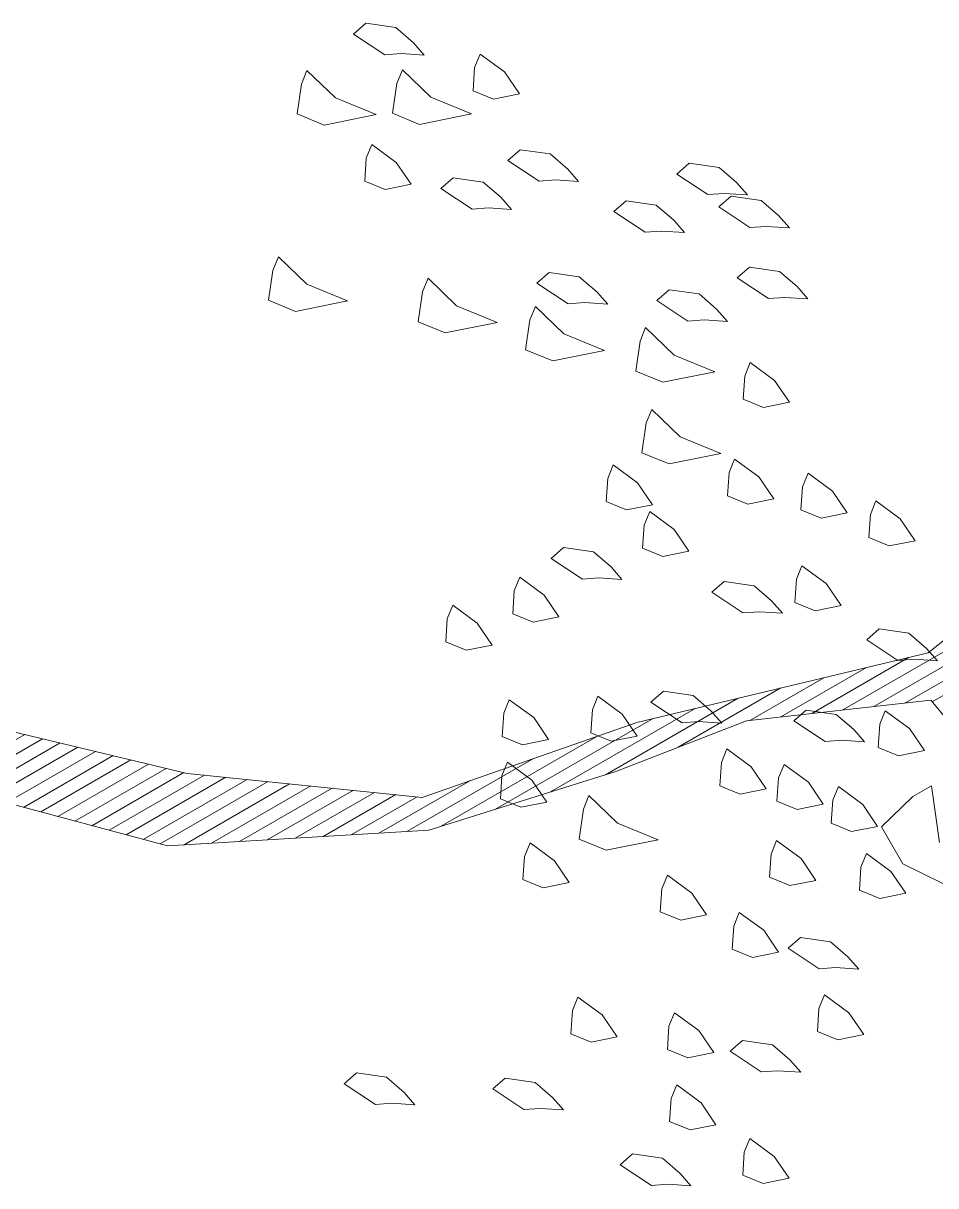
# Model space of a CAD drawing. Header units: metres. Extents: x 12093 to 20303, y 514 to 1412.
# Drawn here: x 19784.551 to 19785.595, y 682.645 to 683.977 of the extents above; entities that cross this region are included whole.
import ezdxf

# ---------------------------------------------------------------- set-up
doc = ezdxf.new("R2010")
doc.units = ezdxf.units.M
doc.layers.add('ARBOLES', color=52, linetype='Continuous', lineweight=13)
doc.layers.add('grass', color=64, linetype='Continuous', lineweight=13)

# ---------------------------------------------------------------- blocks, each defined once
blk = doc.blocks.new('ghgfghgh')
at = {"layer": 'ARBOLES', "lineweight": 20}
for p, q in [((20002.38659, 664.02467), (20002.50805, 664.12139)), ((20002.32505, 663.98329), (20002.48316, 664.07457)), ((20002.34744, 663.98579), (20002.45379, 664.04719)), ((20002.17636, 663.97421), (20002.38659, 664.02467)), ((20002.30267, 663.98079), (20002.37301, 664.02141)), ((20002.36982, 663.98829), (20002.42474, 664.02)), ((20002.2579, 663.97579), (20002.31121, 664.00657)), ((20002.28028, 663.97829), (20002.34211, 664.01399)), ((20002.38957, 663.98927), (20002.42926, 664.01218)), ((20002.20625, 663.9564), (20002.28031, 663.99916)), ((20002.15384, 663.93657), (20002.24941, 663.99174)), ((20002.38865, 663.99039), (20002.25539, 663.97551)), ((20002.41833, 663.95434), (20002.38865, 663.99039)), ((20001.65636, 663.98428), (20001.85179, 663.93753)), ((20002.11414, 663.92407), (20002.2185, 663.98433)), ((20002.02137, 663.92019), (20002.17636, 663.97421)), ((20002.07445, 663.91158), (20002.1876, 663.97691)), ((20002.25539, 663.97551), (20002.16128, 663.93891)), ((20001.67209, 663.92948), (20001.7346, 663.96557)), ((20001.68443, 663.92617), (20001.74736, 663.96251)), ((20001.69676, 663.92287), (20001.76013, 663.95946)), ((20001.70909, 663.91957), (20001.7729, 663.9564)), ((20002.03475, 663.89909), (20002.14738, 663.96411)), ((20001.72143, 663.91626), (20001.78566, 663.95335)), ((20001.73376, 663.91296), (20001.79843, 663.9503)), ((20002.01041, 663.89546), (20002.10181, 663.94823)), ((20001.74609, 663.90965), (20001.8112, 663.94724)), ((20001.75842, 663.90635), (20001.82397, 663.94419)), ((20001.77076, 663.90304), (20001.83673, 663.94113)), ((20001.83774, 663.88509), (20001.65944, 663.93287)), ((20001.78309, 663.89974), (20001.8495, 663.93808)), ((20001.79542, 663.89643), (20001.86438, 663.93625)), ((20001.80775, 663.89313), (20001.87972, 663.93468)), ((20001.82009, 663.88982), (20001.89506, 663.93311)), ((20001.83242, 663.88652), (20001.9104, 663.93154)), ((20001.85179, 663.93753), (20002.02137, 663.92019)), ((20001.99026, 663.89425), (20002.05625, 663.93235)), ((20002.16128, 663.93891), (20002.02624, 663.89641)), ((20001.8492, 663.88578), (20001.92574, 663.92997)), ((20001.86935, 663.88699), (20001.94108, 663.9284)), ((20001.8895, 663.8882), (20001.95642, 663.92684)), ((20001.90965, 663.88941), (20001.97176, 663.92527)), ((20001.9298, 663.89062), (20001.9871, 663.9237)), ((20001.94995, 663.89183), (20002.00244, 663.92213)), ((20001.97011, 663.89304), (20002.01778, 663.92056)), ((20002.02624, 663.89641), (20001.83774, 663.88509))]:
    blk.add_line(p, q, dxfattribs=at)
at = {"layer": 'grass'}
for p, q in [((20001.97193, 664.4714), (20001.98083, 664.4792)), ((20001.98083, 664.4792), (20002.00244, 664.47609)), ((20001.99443, 664.45649), (20001.97193, 664.4714)), ((20002.00244, 664.47609), (20002.01514, 664.46518)), ((20002.01514, 664.46518), (20002.02294, 664.45627)), ((20002.00623, 664.45738), (20001.99443, 664.45649)), ((20002.02294, 664.45627), (20002.00623, 664.45738)), ((20002.06326, 664.45695), (20002.05925, 664.44715)), ((20002.08086, 664.44403), (20002.06326, 664.45695)), ((20001.9383, 664.44511), (20001.93429, 664.43531)), ((20001.9588, 664.42529), (20001.9383, 664.44511)), ((20002.00713, 664.44557), (20002.00312, 664.43577)), ((20002.02763, 664.42575), (20002.00713, 664.44557)), ((20002.05925, 664.44715), (20002.05814, 664.43044)), ((20002.09156, 664.42822), (20002.08086, 664.44403)), ((20001.93429, 664.43531), (20001.93118, 664.4137)), ((20002.00312, 664.43577), (20002.00001, 664.41416)), ((20002.05814, 664.43044), (20002.07285, 664.42443)), ((20002.07285, 664.42443), (20002.09156, 664.42822)), ((20001.9882, 664.41327), (20001.9588, 664.42529)), ((20002.05703, 664.41373), (20002.02763, 664.42575)), ((20001.93118, 664.4137), (20001.95078, 664.40569)), ((20001.95078, 664.40569), (20001.9882, 664.41327)), ((20002.00001, 664.41416), (20002.01961, 664.40615)), ((20002.01961, 664.40615), (20002.05703, 664.41373)), ((20001.98509, 664.39166), (20001.98108, 664.38186)), ((20002.00269, 664.37875), (20001.98509, 664.39166)), ((20002.08333, 664.3801), (20002.09224, 664.3879)), ((20002.09224, 664.3879), (20002.11385, 664.38479)), ((20002.11385, 664.38479), (20002.12655, 664.37388)), ((20001.98108, 664.38186), (20001.97997, 664.36515)), ((20002.01339, 664.36293), (20002.00269, 664.37875)), ((20002.10583, 664.36519), (20002.08333, 664.3801)), ((20002.20518, 664.37034), (20002.21409, 664.37813)), ((20002.21409, 664.37813), (20002.2357, 664.37502)), ((20002.035, 664.35982), (20002.0439, 664.36762)), ((20002.0439, 664.36762), (20002.06551, 664.36451)), ((20002.12655, 664.37388), (20002.13434, 664.36497)), ((20002.22768, 664.35542), (20002.20518, 664.37034)), ((20002.2357, 664.37502), (20002.2484, 664.36411)), ((20001.97997, 664.36515), (20001.99468, 664.35914)), ((20001.99468, 664.35914), (20002.01339, 664.36293)), ((20002.0575, 664.3449), (20002.035, 664.35982)), ((20002.06551, 664.36451), (20002.07821, 664.3536)), ((20002.11764, 664.36608), (20002.10583, 664.36519)), ((20002.13434, 664.36497), (20002.11764, 664.36608)), ((20002.2484, 664.36411), (20002.25619, 664.3552)), ((20002.07821, 664.3536), (20002.08601, 664.34469)), ((20002.15974, 664.34315), (20002.16865, 664.35095)), ((20002.16865, 664.35095), (20002.19026, 664.34783)), ((20002.23949, 664.35631), (20002.22768, 664.35542)), ((20002.23548, 664.34651), (20002.24439, 664.35431)), ((20002.25619, 664.3552), (20002.23949, 664.35631)), ((20002.24439, 664.35431), (20002.266, 664.35119)), ((20002.266, 664.35119), (20002.2787, 664.34028)), ((20002.06931, 664.3458), (20002.0575, 664.3449)), ((20002.08601, 664.34469), (20002.06931, 664.3458)), ((20002.18225, 664.32823), (20002.15974, 664.34315)), ((20002.19026, 664.34783), (20002.20296, 664.33692)), ((20002.25798, 664.33159), (20002.23548, 664.34651)), ((20002.20296, 664.33692), (20002.21076, 664.32801)), ((20002.2787, 664.34028), (20002.2865, 664.33137)), ((20002.19405, 664.32912), (20002.18225, 664.32823)), ((20002.21076, 664.32801), (20002.19405, 664.32912)), ((20002.26979, 664.33248), (20002.25798, 664.33159)), ((20002.2865, 664.33137), (20002.26979, 664.33248)), ((20001.91762, 664.31056), (20001.91361, 664.30076)), ((20001.93812, 664.29074), (20001.91762, 664.31056)), ((20001.91361, 664.30076), (20001.9105, 664.27915)), ((20002.24886, 664.29528), (20002.25777, 664.30308)), ((20002.25777, 664.30308), (20002.27938, 664.29996)), ((20002.02566, 664.295), (20002.02165, 664.2852)), ((20002.04616, 664.27518), (20002.02566, 664.295)), ((20002.10429, 664.29145), (20002.1132, 664.29925)), ((20002.1132, 664.29925), (20002.13481, 664.29614)), ((20002.13481, 664.29614), (20002.14751, 664.28523)), ((20002.27136, 664.28036), (20002.24886, 664.29528)), ((20002.27938, 664.29996), (20002.29208, 664.28905)), ((20001.96752, 664.27872), (20001.93812, 664.29074)), ((20002.02165, 664.2852), (20002.01854, 664.26359)), ((20002.1268, 664.27654), (20002.10429, 664.29145)), ((20002.14751, 664.28523), (20002.15531, 664.27632)), ((20002.19073, 664.279), (20002.19963, 664.2868)), ((20002.19963, 664.2868), (20002.22124, 664.28369)), ((20002.22124, 664.28369), (20002.23394, 664.27278)), ((20002.29208, 664.28905), (20002.29988, 664.28015)), ((20001.9105, 664.27915), (20001.9301, 664.27114)), ((20001.9301, 664.27114), (20001.96752, 664.27872)), ((20002.07557, 664.26316), (20002.04616, 664.27518)), ((20002.1386, 664.27743), (20002.1268, 664.27654)), ((20002.15531, 664.27632), (20002.1386, 664.27743)), ((20002.21323, 664.26408), (20002.19073, 664.279)), ((20002.28317, 664.28125), (20002.27136, 664.28036)), ((20002.29988, 664.28015), (20002.28317, 664.28125)), ((20002.10318, 664.27475), (20002.09918, 664.26495)), ((20002.12368, 664.25493), (20002.10318, 664.27475)), ((20002.23394, 664.27278), (20002.24174, 664.26387)), ((20002.01854, 664.26359), (20002.03814, 664.25557)), ((20002.03814, 664.25557), (20002.07557, 664.26316)), ((20002.09918, 664.26495), (20002.09606, 664.24334)), ((20002.18271, 664.2594), (20002.1787, 664.2496)), ((20002.20321, 664.23958), (20002.18271, 664.2594)), ((20002.22503, 664.26498), (20002.21323, 664.26408)), ((20002.24174, 664.26387), (20002.22503, 664.26498)), ((20002.15309, 664.24291), (20002.12368, 664.25493)), ((20002.09606, 664.24334), (20002.11567, 664.23532)), ((20002.11567, 664.23532), (20002.15309, 664.24291)), ((20002.1787, 664.2496), (20002.17559, 664.22799)), ((20002.23262, 664.22756), (20002.20321, 664.23958)), ((20002.25823, 664.23425), (20002.25423, 664.22445)), ((20002.27583, 664.22133), (20002.25823, 664.23425)), ((20002.17559, 664.22799), (20002.1952, 664.21997)), ((20002.1952, 664.21997), (20002.23262, 664.22756)), ((20002.25423, 664.22445), (20002.25312, 664.20774)), ((20002.28653, 664.20552), (20002.27583, 664.22133)), ((20002.25312, 664.20774), (20002.26782, 664.20173)), ((20002.18718, 664.20037), (20002.18318, 664.19057)), ((20002.20768, 664.18055), (20002.18718, 664.20037)), ((20002.26782, 664.20173), (20002.28653, 664.20552)), ((20002.18318, 664.19057), (20002.18006, 664.16896)), ((20002.23709, 664.16853), (20002.20768, 664.18055)), ((20002.18006, 664.16896), (20002.19967, 664.16095)), ((20002.19967, 664.16095), (20002.23709, 664.16853)), ((20002.15935, 664.16027), (20002.15534, 664.15047)), ((20002.17695, 664.14735), (20002.15935, 664.16027)), ((20002.24689, 664.16452), (20002.24288, 664.15472)), ((20002.26449, 664.15161), (20002.24689, 664.16452)), ((20002.15534, 664.15047), (20002.15423, 664.13376)), ((20002.24288, 664.15472), (20002.24178, 664.13801)), ((20002.27519, 664.13579), (20002.26449, 664.15161)), ((20002.29991, 664.15429), (20002.2959, 664.14449)), ((20002.31751, 664.14137), (20002.29991, 664.15429)), ((20002.18765, 664.13154), (20002.17695, 664.14735)), ((20002.2959, 664.14449), (20002.29479, 664.12778)), ((20002.32821, 664.12556), (20002.31751, 664.14137)), ((20002.15423, 664.13376), (20002.16894, 664.12775)), ((20002.24178, 664.13801), (20002.25648, 664.132)), ((20002.25648, 664.132), (20002.27519, 664.13579)), ((20002.34892, 664.13425), (20002.34492, 664.12445)), ((20002.36652, 664.12134), (20002.34892, 664.13425)), ((20002.16894, 664.12775), (20002.18765, 664.13154)), ((20002.18564, 664.12664), (20002.18164, 664.11684)), ((20002.20325, 664.11372), (20002.18564, 664.12664)), ((20002.29479, 664.12778), (20002.3095, 664.12177)), ((20002.3095, 664.12177), (20002.32821, 664.12556)), ((20002.34492, 664.12445), (20002.34381, 664.10775)), ((20002.18164, 664.11684), (20002.18053, 664.10013)), ((20002.37722, 664.10553), (20002.36652, 664.12134)), ((20002.21394, 664.09791), (20002.20325, 664.11372)), ((20002.34381, 664.10775), (20002.35851, 664.10174)), ((20002.11459, 664.09276), (20002.1235, 664.10056)), ((20002.1235, 664.10056), (20002.14511, 664.09745)), ((20002.18053, 664.10013), (20002.19523, 664.09412)), ((20002.35851, 664.10174), (20002.37722, 664.10553)), ((20002.1371, 664.07784), (20002.11459, 664.09276)), ((20002.14511, 664.09745), (20002.15781, 664.08654)), ((20002.19523, 664.09412), (20002.21394, 664.09791)), ((20002.15781, 664.08654), (20002.16561, 664.07763)), ((20002.29547, 664.08746), (20002.29147, 664.07766)), ((20002.31307, 664.07455), (20002.29547, 664.08746)), ((20002.09188, 664.07917), (20002.08787, 664.06937)), ((20002.10948, 664.06625), (20002.09188, 664.07917)), ((20002.1489, 664.07874), (20002.1371, 664.07784)), ((20002.16561, 664.07763), (20002.1489, 664.07874)), ((20002.23043, 664.06829), (20002.23934, 664.07609)), ((20002.23934, 664.07609), (20002.26095, 664.07297)), ((20002.29147, 664.07766), (20002.29036, 664.06095)), ((20002.32377, 664.05874), (20002.31307, 664.07455)), ((20002.08787, 664.06937), (20002.08676, 664.05266)), ((20002.12017, 664.05044), (20002.10948, 664.06625)), ((20002.25294, 664.05337), (20002.23043, 664.06829)), ((20002.26095, 664.07297), (20002.27365, 664.06206)), ((20002.04354, 664.05888), (20002.03954, 664.04908)), ((20002.06115, 664.04597), (20002.04354, 664.05888)), ((20002.27365, 664.06206), (20002.28145, 664.05316)), ((20002.29036, 664.06095), (20002.30506, 664.05494)), ((20002.30506, 664.05494), (20002.32377, 664.05874)), ((20002.03954, 664.04908), (20002.03843, 664.03238)), ((20002.08676, 664.05266), (20002.10146, 664.04665)), ((20002.10146, 664.04665), (20002.12017, 664.05044)), ((20002.26474, 664.05426), (20002.25294, 664.05337)), ((20002.28145, 664.05316), (20002.26474, 664.05426)), ((20002.07184, 664.03016), (20002.06115, 664.04597)), ((20002.34227, 664.03401), (20002.35118, 664.04181)), ((20002.35118, 664.04181), (20002.37278, 664.0387)), ((20002.03843, 664.03238), (20002.05313, 664.02636)), ((20002.36477, 664.0191), (20002.34227, 664.03401)), ((20002.37278, 664.0387), (20002.38548, 664.02779)), ((20002.05313, 664.02636), (20002.07184, 664.03016)), ((20002.38548, 664.02779), (20002.39328, 664.01888)), ((20002.37658, 664.01999), (20002.36477, 664.0191)), ((20002.39328, 664.01888), (20002.37658, 664.01999)), ((20002.08433, 663.99073), (20002.08032, 663.98093)), ((20002.10193, 663.97782), (20002.08433, 663.99073)), ((20002.14826, 663.9932), (20002.14425, 663.9834)), ((20002.16586, 663.98028), (20002.14826, 663.9932)), ((20002.18657, 663.98898), (20002.19548, 663.99678)), ((20002.19548, 663.99678), (20002.21709, 663.99366)), ((20002.21709, 663.99366), (20002.22979, 663.98275)), ((20002.14425, 663.9834), (20002.14314, 663.96669)), ((20002.20908, 663.97406), (20002.18657, 663.98898)), ((20002.22979, 663.98275), (20002.23759, 663.97384)), ((20002.28971, 663.97542), (20002.29862, 663.98322)), ((20002.29862, 663.98322), (20002.32023, 663.9801)), ((20002.35565, 663.98278), (20002.35164, 663.97298)), ((20002.37325, 663.96987), (20002.35565, 663.98278)), ((20002.08032, 663.98093), (20002.07921, 663.96422)), ((20002.11263, 663.962), (20002.10193, 663.97782)), ((20002.17656, 663.96447), (20002.16586, 663.98028)), ((20002.22088, 663.97495), (20002.20908, 663.97406)), ((20002.23759, 663.97384), (20002.22088, 663.97495)), ((20002.31222, 663.9605), (20002.28971, 663.97542)), ((20002.32023, 663.9801), (20002.33293, 663.96919)), ((20002.35164, 663.97298), (20002.35053, 663.95628)), ((20002.14314, 663.96669), (20002.15785, 663.96068)), ((20002.15785, 663.96068), (20002.17656, 663.96447)), ((20002.33293, 663.96919), (20002.34073, 663.96028)), ((20002.38394, 663.95406), (20002.37325, 663.96987)), ((20002.07921, 663.96422), (20002.09392, 663.95821)), ((20002.09392, 663.95821), (20002.11263, 663.962)), ((20002.32402, 663.96139), (20002.31222, 663.9605)), ((20002.34073, 663.96028), (20002.32402, 663.96139)), ((20002.35053, 663.95628), (20002.36523, 663.95027)), ((20002.24138, 663.95513), (20002.23737, 663.94533)), ((20002.25898, 663.94222), (20002.24138, 663.95513)), ((20002.36523, 663.95027), (20002.38394, 663.95406)), ((20002.083, 663.94551), (20002.079, 663.93571)), ((20002.1006, 663.9326), (20002.083, 663.94551)), ((20002.23737, 663.94533), (20002.23626, 663.92862)), ((20002.26968, 663.92641), (20002.25898, 663.94222)), ((20002.28259, 663.94401), (20002.27859, 663.9342)), ((20002.30019, 663.93109), (20002.28259, 663.94401)), ((20002.079, 663.93571), (20002.07789, 663.919)), ((20002.1113, 663.91679), (20002.1006, 663.9326)), ((20002.27859, 663.9342), (20002.27748, 663.9175)), ((20002.31089, 663.91528), (20002.30019, 663.93109)), ((20002.23626, 663.92862), (20002.25097, 663.92261)), ((20002.25097, 663.92261), (20002.26968, 663.92641)), ((20002.3218, 663.92798), (20002.3178, 663.91818)), ((20002.3394, 663.91506), (20002.3218, 663.92798)), ((20002.38892, 663.92849), (20002.37562, 663.92082)), ((20002.39482, 663.88757), (20002.38892, 663.92849)), ((20002.07789, 663.919), (20002.09259, 663.91299)), ((20002.09259, 663.91299), (20002.1113, 663.91679)), ((20002.14182, 663.92147), (20002.13781, 663.91167)), ((20002.16232, 663.90165), (20002.14182, 663.92147)), ((20002.27748, 663.9175), (20002.29218, 663.91149)), ((20002.29218, 663.91149), (20002.31089, 663.91528)), ((20002.3178, 663.91818), (20002.31669, 663.90147)), ((20002.3501, 663.89925), (20002.3394, 663.91506)), ((20002.37562, 663.92082), (20002.35287, 663.89881)), ((20002.13781, 663.91167), (20002.1347, 663.89006)), ((20002.19172, 663.88963), (20002.16232, 663.90165)), ((20002.31669, 663.90147), (20002.33139, 663.89546)), ((20002.33139, 663.89546), (20002.3501, 663.89925)), ((20002.35287, 663.89881), (20002.36822, 663.87222)), ((20002.1347, 663.89006), (20002.1543, 663.88205)), ((20002.1543, 663.88205), (20002.19172, 663.88963)), ((20002.27726, 663.88899), (20002.27326, 663.87918)), ((20002.29486, 663.87607), (20002.27726, 663.88899)), ((20002.09928, 663.88738), (20002.09527, 663.87758)), ((20002.11688, 663.87446), (20002.09928, 663.88738)), ((20002.09527, 663.87758), (20002.09416, 663.86087)), ((20002.12758, 663.85865), (20002.11688, 663.87446)), ((20002.27326, 663.87918), (20002.27215, 663.86248)), ((20002.30556, 663.86026), (20002.29486, 663.87607)), ((20002.34209, 663.87965), (20002.33808, 663.86984)), ((20002.35969, 663.86673), (20002.34209, 663.87965)), ((20002.36822, 663.87222), (20002.41785, 663.84768)), ((20002.19841, 663.86402), (20002.19441, 663.85421)), ((20002.21601, 663.8511), (20002.19841, 663.86402)), ((20002.33808, 663.86984), (20002.33697, 663.85314)), ((20002.37038, 663.85092), (20002.35969, 663.86673)), ((20002.09416, 663.86087), (20002.10887, 663.85486)), ((20002.10887, 663.85486), (20002.12758, 663.85865)), ((20002.27215, 663.86248), (20002.28685, 663.85647)), ((20002.28685, 663.85647), (20002.30556, 663.86026)), ((20002.19441, 663.85421), (20002.1933, 663.83751)), ((20002.22671, 663.83529), (20002.21601, 663.8511)), ((20002.33697, 663.85314), (20002.35167, 663.84713)), ((20002.35167, 663.84713), (20002.37038, 663.85092)), ((20002.1933, 663.83751), (20002.208, 663.8315)), ((20002.208, 663.8315), (20002.22671, 663.83529)), ((20002.25032, 663.83708), (20002.24632, 663.82727)), ((20002.26792, 663.82416), (20002.25032, 663.83708)), ((20002.24632, 663.82727), (20002.24521, 663.81057)), ((20002.27862, 663.80835), (20002.26792, 663.82416)), ((20002.28553, 663.81125), (20002.29443, 663.81905)), ((20002.29443, 663.81905), (20002.31604, 663.81593)), ((20002.31604, 663.81593), (20002.32874, 663.80502)), ((20002.24521, 663.81057), (20002.25991, 663.80456)), ((20002.25991, 663.80456), (20002.27862, 663.80835)), ((20002.30803, 663.79633), (20002.28553, 663.81125)), ((20002.32874, 663.80502), (20002.33654, 663.79611)), ((20002.31983, 663.79722), (20002.30803, 663.79633)), ((20002.33654, 663.79611), (20002.31983, 663.79722)), ((20002.13384, 663.77601), (20002.12983, 663.76621)), ((20002.15144, 663.7631), (20002.13384, 663.77601)), ((20002.31182, 663.77762), (20002.30781, 663.76782)), ((20002.32942, 663.7647), (20002.31182, 663.77762)), ((20002.12983, 663.76621), (20002.12872, 663.7495)), ((20002.16214, 663.74728), (20002.15144, 663.7631)), ((20002.20356, 663.76467), (20002.19956, 663.75487)), ((20002.22117, 663.75175), (20002.20356, 663.76467)), ((20002.30781, 663.76782), (20002.3067, 663.75111)), ((20002.34012, 663.74889), (20002.32942, 663.7647)), ((20002.19956, 663.75487), (20002.19845, 663.73816)), ((20002.12872, 663.7495), (20002.14343, 663.74349)), ((20002.14343, 663.74349), (20002.16214, 663.74728)), ((20002.23186, 663.73594), (20002.22117, 663.75175)), ((20002.3067, 663.75111), (20002.32141, 663.7451)), ((20002.32141, 663.7451), (20002.34012, 663.74889)), ((20002.19845, 663.73816), (20002.21315, 663.73215)), ((20002.24367, 663.73684), (20002.25258, 663.74463)), ((20002.25258, 663.74463), (20002.27418, 663.74152)), ((20002.27418, 663.74152), (20002.28688, 663.73061)), ((20002.21315, 663.73215), (20002.23186, 663.73594)), ((20002.26617, 663.72192), (20002.24367, 663.73684)), ((20002.28688, 663.73061), (20002.29468, 663.7217)), ((20001.96523, 663.71337), (20001.97414, 663.72117)), ((20001.97414, 663.72117), (20001.99575, 663.71806)), ((20002.27798, 663.72281), (20002.26617, 663.72192)), ((20002.29468, 663.7217), (20002.27798, 663.72281)), ((20001.98773, 663.69846), (20001.96523, 663.71337)), ((20001.99575, 663.71806), (20002.00845, 663.70715)), ((20002.07238, 663.70962), (20002.08128, 663.71741)), ((20002.08128, 663.71741), (20002.10289, 663.7143)), ((20002.10289, 663.7143), (20002.11559, 663.70339)), ((20002.20514, 663.71255), (20002.20113, 663.70274)), ((20002.22274, 663.69963), (20002.20514, 663.71255)), ((20002.00845, 663.70715), (20002.01624, 663.69824)), ((20002.09488, 663.6947), (20002.07238, 663.70962)), ((20001.99954, 663.69935), (20001.98773, 663.69846)), ((20002.01624, 663.69824), (20001.99954, 663.69935)), ((20002.11559, 663.70339), (20002.12339, 663.69448)), ((20002.20113, 663.70274), (20002.20002, 663.68604)), ((20002.23344, 663.68382), (20002.22274, 663.69963)), ((20002.10668, 663.69559), (20002.09488, 663.6947)), ((20002.12339, 663.69448), (20002.10668, 663.69559)), ((20002.20002, 663.68604), (20002.21473, 663.68003)), ((20002.21473, 663.68003), (20002.23344, 663.68382)), ((20002.25794, 663.6738), (20002.25393, 663.664)), ((20002.27554, 663.66089), (20002.25794, 663.6738)), ((20002.16439, 663.65484), (20002.1733, 663.66264)), ((20002.1733, 663.66264), (20002.19491, 663.65953)), ((20002.25393, 663.664), (20002.25283, 663.64729)), ((20002.18689, 663.63992), (20002.16439, 663.65484)), ((20002.19491, 663.65953), (20002.20761, 663.64862)), ((20002.28624, 663.64507), (20002.27554, 663.66089)), ((20002.20761, 663.64862), (20002.2154, 663.63971)), ((20002.25283, 663.64729), (20002.26753, 663.64128)), ((20002.1987, 663.64082), (20002.18689, 663.63992)), ((20002.2154, 663.63971), (20002.1987, 663.64082)), ((20002.26753, 663.64128), (20002.28624, 663.64507))]:
    blk.add_line(p, q, dxfattribs=at)

msp = doc.modelspace()

# ---------------------------------------------------------------- block references
at = {"layer": 'Defpoints', "lineweight": 20, "xscale": 1.586003757394792, "yscale": 1.586003757394792, "zscale": 1.586003757394792}
msp.add_blockref('ghgfghgh', (-11938.2739, -369.8898), dxfattribs=at)

doc.saveas('drawing.dxf')
